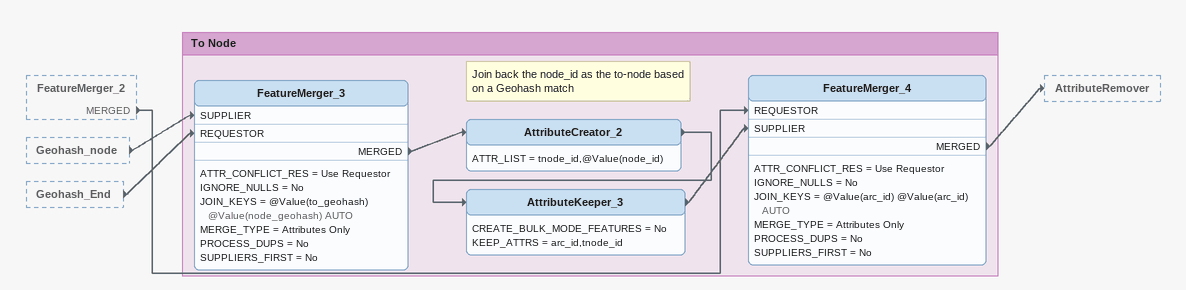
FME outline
FeatureMerger_2 [outside]
    MERGED -> FeatureMerger_4 [REQUESTOR]
Geohash_node [outside]
    -> FeatureMerger_3 [SUPPLIER]
Geohash_End [outside]
    -> FeatureMerger_3 [REQUESTOR]

Bookmark: To Node
FeatureMerger_3
    ATTR_CONFLICT_RES = Use Requestor
    IGNORE_NULLS = No
    JOIN_KEYS = @Value(to_geohash) @Value(node_geohash) AUTO
    MERGE_TYPE = Attributes Only
    PROCESS_DUPS = No
    SUPPLIERS_FIRST = No
    MERGED -> AttributeCreator_2
Note: Join back the node_id as the to-node based on a Geohash match
AttributeCreator_2
    ATTR_LIST = tnode_id,@Value(node_id)
    -> AttributeKeeper_3
AttributeKeeper_3
    CREATE_BULK_MODE_FEATURES = No
    KEEP_ATTRS = arc_id,tnode_id
    -> FeatureMerger_4 [SUPPLIER]
FeatureMerger_4
    ATTR_CONFLICT_RES = Use Requestor
    IGNORE_NULLS = No
    JOIN_KEYS = @Value(arc_id) @Value(arc_id) AUTO
    MERGE_TYPE = Attributes Only
    PROCESS_DUPS = No
    SUPPLIERS_FIRST = No
    MERGED -> AttributeRemover
